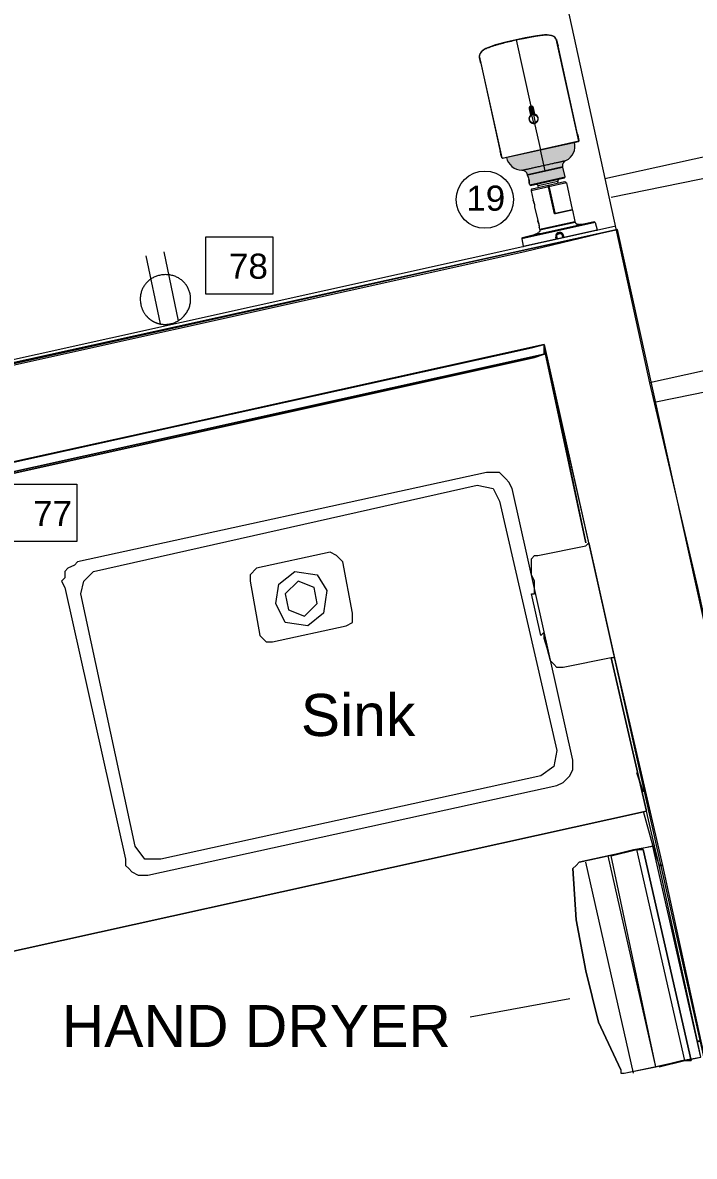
# Model space of a CAD drawing. Header units: inches. Extents: x 0.9 to 36.3, y 0.7 to 23.3.
# Drawn here: x 25.589 to 25.939, y 13.101 to 13.692 of the extents above; entities that cross this region are included whole.
import ezdxf

# ---------------------------------------------------------------- set-up
doc = ezdxf.new("R2010")
doc.units = ezdxf.units.IN
doc.linetypes.add('CENTER', pattern=[50.8, 31.75, -6.35, 6.35, -6.35])
doc.layers.add('Blocks', color=7, linetype='Continuous', lineweight=5, true_color=0x9a9c7f)
doc.layers.add('PDF_Geometry', color=7, linetype='Continuous', lineweight=9, true_color=0x777777)
for name, color, linetype, lineweight in [('CCTV', 253, 'Continuous', 0), ('Numbering CCTV', 253, 'Continuous', 0), ('Numbering receptecles', 170, 'Continuous', 0), ('Receptacles', 170, 'Continuous', 0)]:
    doc.layers.add(name, color=color, linetype=linetype, lineweight=lineweight)
doc.styles.get("Standard").update_dxf_attribs({"font": 'arial.ttf'})

msp = doc.modelspace()

# ---------------------------------------------------------------- hatches: boundary and pattern name
at = {"layer": 'CCTV', "linetype": 'ByBlock', "ltscale": 0.001, "transparency": 33554559}
h = msp.add_hatch(color=256, dxfattribs=at)
edge = h.paths.add_edge_path()
edge.add_line((25.85872, 13.62603), (25.84092, 13.62208))
edge.add_arc((25.84927, 13.62394), 0.00856, 192.50434, 268.28812)
edge.add_spline(control_points=[(25.84902, 13.61538), (25.84902, 13.61538), (25.84903, 13.61538), (25.84903, 13.61539), (25.84905, 13.61539), (25.84907, 13.6154), (25.8491, 13.6154), (25.84916, 13.61542), (25.84924, 13.61543), (25.84936, 13.61546), (25.8495, 13.61549), (25.84967, 13.61553), (25.84986, 13.61558), (25.85007, 13.61563), (25.8504, 13.6157), (25.85088, 13.61581), (25.85152, 13.61596), (25.85225, 13.61612), (25.85307, 13.6163), (25.85396, 13.61649), (25.85492, 13.6167), (25.85632, 13.61701), (25.85819, 13.61742), (25.85972, 13.61776), (25.86051, 13.61793)], knot_values=[0, 0, 0, 0, 0.000301, 0.001197, 0.002683, 0.004751, 0.007393, 0.010602, 0.018692, 0.028967, 0.041382, 0.055898, 0.072473, 0.091076, 0.111707, 0.159142, 0.214994, 0.279001, 0.350326, 0.42805, 0.511613, 0.600683, 0.793467, 1, 1, 1, 1], degree=3, periodic=0)
edge.add_line((25.86051, 13.61793), (25.85872, 13.62603))
edge = h.paths.add_edge_path()
edge.add_line((25.87651, 13.62998), (25.85872, 13.62603))
edge.add_line((25.85872, 13.62603), (25.86051, 13.61793))
edge.add_spline(control_points=[(25.86051, 13.61793), (25.8613, 13.61811), (25.86283, 13.61845), (25.86502, 13.61894), (25.86672, 13.61932), (25.86795, 13.6196), (25.86877, 13.61978), (25.8695, 13.61994), (25.87014, 13.62008), (25.87069, 13.6202), (25.87114, 13.6203), (25.87146, 13.62036), (25.87167, 13.62041), (25.87178, 13.62043), (25.87188, 13.62045), (25.87194, 13.62047), (25.87198, 13.62048), (25.872, 13.62048), (25.87201, 13.62048)], knot_values=[0, 0, 0, 0, 0.206533, 0.399317, 0.57195, 0.649674, 0.720999, 0.785006, 0.840858, 0.888293, 0.927527, 0.958618, 0.971033, 0.981308, 0.989398, 0.995249, 0.998803, 1, 1, 1, 1], degree=3, periodic=0)
edge.add_arc((25.86816, 13.62813), 0.00856, 296.72056, 372.50434)
edge = h.paths.add_edge_path()
edge.add_spline(control_points=[(25.87035, 13.61714), (25.87029, 13.61746), (25.87027, 13.61814), (25.87057, 13.61911), (25.87116, 13.61993), (25.87171, 13.62033), (25.87201, 13.62048)], knot_values=[0, 0, 0, 0, 0.25011, 0.499979, 0.749911, 1, 1, 1, 1], degree=3, periodic=0)
edge.add_spline(control_points=[(25.87201, 13.62048), (25.872, 13.62048), (25.87198, 13.62048), (25.87194, 13.62047), (25.87188, 13.62045), (25.87178, 13.62043), (25.87167, 13.62041), (25.87146, 13.62036), (25.87114, 13.6203), (25.87069, 13.6202), (25.87014, 13.62008), (25.8695, 13.61994), (25.86877, 13.61978), (25.86795, 13.6196), (25.86672, 13.61932), (25.86502, 13.61894), (25.86283, 13.61845), (25.8613, 13.61811), (25.86051, 13.61793)], knot_values=[0, 0, 0, 0, 0.001197, 0.004751, 0.010602, 0.018692, 0.028967, 0.041382, 0.072473, 0.111707, 0.159142, 0.214994, 0.279001, 0.350326, 0.42805, 0.600683, 0.793467, 1, 1, 1, 1], degree=3, periodic=0)
edge.add_line((25.86051, 13.61793), (25.86114, 13.61509))
edge.add_line((25.86114, 13.61509), (25.87035, 13.61714))
h.paths.add_polyline_path([(25.87039, 13.61692), (25.85199, 13.61284), (25.85212, 13.61223), (25.85213, 13.61221), (25.85218, 13.61208), (25.85232, 13.61172), (25.8525, 13.61117), (25.85265, 13.61059), (25.85265, 13.61059, -0.016613), (25.85276, 13.60999, -0.025875), (25.85286, 13.60902, -0.00324), (25.85286, 13.60889), (25.85286, 13.60888), (25.85311, 13.60779), (25.87151, 13.61188)])
edge = h.paths.add_edge_path()
edge.add_spline(control_points=[(25.86051, 13.61793), (25.85972, 13.61776), (25.85819, 13.61742), (25.85632, 13.61701), (25.85492, 13.6167), (25.85396, 13.61649), (25.85307, 13.6163), (25.85225, 13.61612), (25.85152, 13.61596), (25.85088, 13.61581), (25.8504, 13.6157), (25.85007, 13.61563), (25.84986, 13.61558), (25.84967, 13.61553), (25.8495, 13.61549), (25.84936, 13.61546), (25.84924, 13.61543), (25.84916, 13.61542), (25.8491, 13.6154), (25.84907, 13.6154), (25.84905, 13.61539), (25.84903, 13.61539), (25.84903, 13.61538), (25.84902, 13.61538), (25.84902, 13.61538)], knot_values=[0, 0, 0, 0, 0.206533, 0.399317, 0.488387, 0.57195, 0.649674, 0.720999, 0.785006, 0.840858, 0.888293, 0.908924, 0.927527, 0.944102, 0.958618, 0.971033, 0.981308, 0.989398, 0.992607, 0.995249, 0.997317, 0.998803, 0.999699, 1, 1, 1, 1], degree=3, periodic=0)
edge.add_spline(control_points=[(25.84902, 13.61538), (25.84935, 13.61537), (25.85001, 13.61524), (25.8509, 13.61475), (25.85158, 13.61399), (25.85185, 13.61338), (25.85194, 13.61305)], knot_values=[0, 0, 0, 0, 0.250089, 0.500021, 0.74989, 1, 1, 1, 1], degree=3, periodic=0)
edge.add_line((25.85194, 13.61305), (25.86114, 13.61509))
edge.add_line((25.86114, 13.61509), (25.86051, 13.61793))

# ---------------------------------------------------------------- linework, layer by layer
at = {"layer": 'Blocks', "linetype": 'CENTER', "ltscale": 0.01}
msp.add_line((25.82209, 13.1739), (25.87393, 13.18347), dxfattribs=at)
at = {"layer": 'Blocks', "linetype": 'ByBlock'}
for points in [[(25.64229, 13.25613), (25.64229, 13.25279), (25.64396, 13.25113), (25.64562, 13.24946), (25.64896, 13.24779), (25.65062, 13.24779), (25.65396, 13.24779), (25.86728, 13.29446), (25.87061, 13.29613), (25.87228, 13.29779), (25.87395, 13.29946), (25.87561, 13.30279), (25.87561, 13.30446), (25.87561, 13.30779), (25.84395, 13.44945), (25.84228, 13.45279), (25.84062, 13.45445), (25.83895, 13.45612), (25.83728, 13.45779), (25.83395, 13.45779), (25.83062, 13.45779), (25.61729, 13.41112), (25.61562, 13.40945), (25.61229, 13.40779), (25.61062, 13.40612), (25.61062, 13.40279), (25.60896, 13.40112), (25.61062, 13.39779)], [(25.61896, 13.39445), (25.62062, 13.40112), (25.62562, 13.40612), (25.82562, 13.45112), (25.83395, 13.44945), (25.83728, 13.44279), (25.86728, 13.31279), (25.86561, 13.30446), (25.85895, 13.29946), (25.66062, 13.25613), (25.65229, 13.25613), (25.64729, 13.26279)], [(25.71062, 13.40779), (25.70729, 13.40445), (25.70729, 13.40112), (25.71229, 13.37279), (25.71562, 13.36946), (25.71895, 13.36946), (25.75729, 13.37779), (25.76062, 13.37946), (25.76062, 13.38446), (25.75562, 13.41112), (25.75229, 13.41445), (25.74895, 13.41612)], [(25.72062, 13.38946), (25.72229, 13.39945), (25.73062, 13.40612), (25.74229, 13.40445), (25.74729, 13.39612), (25.74562, 13.38446), (25.73729, 13.37779), (25.72562, 13.37946)], [(25.73229, 13.40112), (25.72562, 13.39445), (25.72729, 13.38612), (25.73562, 13.38279), (25.74229, 13.38946), (25.74062, 13.39779)], [(25.89395, 13.25779), (25.90728, 13.26113), (25.91728, 13.26279), (25.87895, 13.25446)], [(25.90895, 13.26113), (25.89561, 13.25779), (25.90895, 13.26113), (25.91228, 13.26113)], [(25.91228, 13.26113), (25.93728, 13.15113)]]:
    msp.add_lwpolyline(points, close=True, dxfattribs=at)
for points in [[(25.74729, 13.39612), (25.74562, 13.38446), (25.73729, 13.37779), (25.72562, 13.37946), (25.72062, 13.38946)], [(25.90061, 13.14447), (25.90228, 13.14447), (25.94228, 13.1528), (25.91728, 13.26279), (25.92061, 13.25279)], [(25.91895, 13.1478), (25.89395, 13.25779)], [(25.92061, 13.1478), (25.93394, 13.15113), (25.93728, 13.15113), (25.93394, 13.15113), (25.91895, 13.1478), (25.89561, 13.25779)], [(25.93394, 13.15113), (25.90895, 13.26113)], [(25.87728, 13.25279), (25.87895, 13.25446), (25.87728, 13.25279), (25.87561, 13.25113), (25.87728, 13.22446), (25.88228, 13.1978), (25.88895, 13.17113), (25.90061, 13.14613), (25.90061, 13.14447), (25.90228, 13.14447), (25.91895, 13.1478), (25.93228, 13.15113), (25.94228, 13.1528), (25.94061, 13.16113), (25.94228, 13.16113), (25.94061, 13.16113), (25.94228, 13.16113), (25.94061, 13.16113), (25.92061, 13.25279), (25.9201, 13.25502)], [(25.90061, 13.14613), (25.88895, 13.17113), (25.88228, 13.1978), (25.87728, 13.22446), (25.87561, 13.25113)], [(25.90728, 13.14447), (25.88228, 13.25446)]]:
    msp.add_lwpolyline(points, dxfattribs=at)
at = {"layer": 'CCTV', "linetype": 'ByBlock'}
for p, q in [((25.84599, 13.6834), (25.85365, 13.64885)), ((25.86695, 13.68363), (25.86678, 13.68401)), ((25.86678, 13.68401), (25.86679, 13.68397)), ((25.86679, 13.68397), (25.86696, 13.68359)), ((25.86679, 13.68397), (25.87862, 13.63064)), ((25.86696, 13.68359), (25.86695, 13.68363)), ((25.86749, 13.68179), (25.8675, 13.68172)), ((25.87806, 13.63419), (25.86785, 13.68023)), ((25.86785, 13.68023), (25.86785, 13.68023)), ((25.86785, 13.68023), (25.86785, 13.68023)), ((25.8269, 13.67513), (25.8269, 13.67517)), ((25.8269, 13.67475), (25.8269, 13.67517)), ((25.83873, 13.62179), (25.8269, 13.67513)), ((25.82691, 13.67471), (25.8269, 13.67513)), ((25.8269, 13.67475), (25.82691, 13.67471)), ((25.82721, 13.67279), (25.8272, 13.67285)), ((25.82752, 13.67129), (25.82752, 13.67129)), ((25.82752, 13.67129), (25.83773, 13.62524)), ((25.82752, 13.67129), (25.82752, 13.67129)), ((25.85279, 13.64751), (25.85355, 13.6441)), ((25.85289, 13.6482), (25.85377, 13.64425)), ((25.85318, 13.64861), (25.8541, 13.64445)), ((25.85414, 13.64447), (25.85321, 13.64863)), ((25.85365, 13.64885), (25.85461, 13.64453)), ((25.85415, 13.64883), (25.85507, 13.64468)), ((25.85511, 13.64468), (25.85419, 13.64883)), ((25.8555, 13.64463), (25.85463, 13.64858)), ((25.85576, 13.64459), (25.855, 13.648)), ((25.85428, 13.64427), (25.85502, 13.64444)), ((25.85523, 13.64002), (25.85428, 13.64427)), ((25.85502, 13.64444), (25.85596, 13.64019)), ((25.85596, 13.64019), (25.85523, 13.64002)), ((25.85565, 13.63984), (25.85872, 13.62603)), ((25.83869, 13.62178), (25.87866, 13.63065)), ((25.83892, 13.62164), (25.87851, 13.63042)), ((25.87807, 13.63418), (25.87806, 13.63419)), ((25.87806, 13.63419), (25.87806, 13.63419)), ((25.87807, 13.63418), (25.87808, 13.63413)), ((25.83773, 13.62524), (25.83773, 13.62524)), ((25.83773, 13.62524), (25.83774, 13.62524)), ((25.83775, 13.62518), (25.83774, 13.62524)), ((25.86114, 13.61509), (25.85872, 13.62603)), ((25.87035, 13.61714), (25.85194, 13.61305)), ((25.87039, 13.61692), (25.85199, 13.61284)), ((25.85212, 13.61223), (25.85199, 13.61284)), ((25.85207, 13.61297), (25.87026, 13.61701)), ((25.87025, 13.617), (25.85207, 13.61297)), ((25.85212, 13.61223), (25.85213, 13.61221)), ((25.85212, 13.61223), (25.85212, 13.61222)), ((25.85212, 13.61223), (25.85213, 13.6122)), ((25.85213, 13.61221), (25.85213, 13.61221)), ((25.85213, 13.61221), (25.85218, 13.61208)), ((25.85218, 13.61208), (25.85218, 13.61208)), ((25.85218, 13.61208), (25.85232, 13.61172)), ((25.85232, 13.61172), (25.8525, 13.61117)), ((25.85232, 13.61172), (25.85232, 13.61172)), ((25.85311, 13.60779), (25.87151, 13.61188)), ((25.85355, 13.60751), (25.87122, 13.61143)), ((25.87151, 13.61188), (25.87039, 13.61692)), ((25.8525, 13.61118), (25.85265, 13.61059)), ((25.85265, 13.61059), (25.85265, 13.61059)), ((25.85276, 13.61001), (25.85276, 13.61)), ((25.85285, 13.60904), (25.85286, 13.6089)), ((25.85286, 13.60891), (25.85286, 13.60888)), ((25.85286, 13.60888), (25.85286, 13.6089)), ((25.85286, 13.6089), (25.85286, 13.6089)), ((25.85286, 13.60889), (25.85286, 13.60888)), ((25.85311, 13.60779), (25.85286, 13.60888)), ((25.863, 13.60671), (25.8538, 13.60466)), ((25.86273, 13.60742), (25.85437, 13.60556)), ((25.86779, 13.6095), (25.85748, 13.60722)), ((25.85769, 13.6063), (25.85748, 13.60722)), ((25.86601, 13.59316), (25.86286, 13.60733)), ((25.8661, 13.59272), (25.86286, 13.60733)), ((25.86602, 13.59258), (25.86289, 13.60668)), ((25.87131, 13.60932), (25.86295, 13.60747)), ((25.8722, 13.60875), (25.863, 13.60671)), ((25.86311, 13.60673), (25.86333, 13.60574)), ((25.86333, 13.60574), (25.86612, 13.59318)), ((25.86779, 13.60951), (25.86779, 13.6095)), ((25.86799, 13.60858), (25.86779, 13.60951)), ((25.8722, 13.60875), (25.87527, 13.59494)), ((25.8538, 13.60466), (25.85488, 13.59978)), ((25.85488, 13.59978), (25.85489, 13.59975)), ((25.85489, 13.59977), (25.85489, 13.59977)), ((25.85489, 13.59975), (25.85489, 13.59975)), ((25.85489, 13.59975), (25.85495, 13.59962)), ((25.8549, 13.59974), (25.8549, 13.59975)), ((25.85495, 13.59962), (25.8551, 13.59924)), ((25.8551, 13.59924), (25.8551, 13.59924)), ((25.8551, 13.59924), (25.85528, 13.59867)), ((25.85528, 13.59868), (25.85544, 13.59808)), ((25.85544, 13.59808), (25.85544, 13.59808)), ((25.85555, 13.59747), (25.85555, 13.59746)), ((25.85562, 13.59688), (25.85562, 13.59687)), ((25.85565, 13.59633), (25.85565, 13.59633)), ((25.85566, 13.5963), (25.85565, 13.59633)), ((25.85566, 13.5963), (25.85725, 13.58911)), ((25.87533, 13.59465), (25.86602, 13.59258)), ((25.86609, 13.59277), (25.87414, 13.59456)), ((25.8752, 13.59473), (25.8661, 13.59272)), ((25.86644, 13.59298), (25.87527, 13.59494)), ((25.86646, 13.59287), (25.87518, 13.59481)), ((25.87411, 13.59457), (25.87414, 13.59456)), ((25.87533, 13.59465), (25.87666, 13.58865)), ((25.88717, 13.58814), (25.84895, 13.57966)), ((25.85725, 13.58911), (25.85726, 13.58907)), ((25.85726, 13.58909), (25.85725, 13.5891)), ((25.85726, 13.58907), (25.85726, 13.58907)), ((25.85727, 13.58906), (25.85726, 13.58907)), ((25.85726, 13.58907), (25.85732, 13.58894)), ((25.85732, 13.58894), (25.85746, 13.58857)), ((25.85746, 13.58857), (25.85765, 13.588)), ((25.85746, 13.58857), (25.85746, 13.58856)), ((25.85765, 13.58801), (25.85781, 13.5874)), ((25.85826, 13.58457), (25.87666, 13.58865)), ((25.85831, 13.58432), (25.87672, 13.5884)), ((25.87657, 13.58852), (25.85839, 13.58449)), ((25.87659, 13.58848), (25.85839, 13.58445)), ((25.88673, 13.58841), (25.85853, 13.58215)), ((25.86601, 13.59316), (25.86612, 13.59318)), ((25.87587, 13.58836), (25.87659, 13.58848)), ((25.88717, 13.58814), (25.88823, 13.58431)), ((25.84923, 13.58009), (25.85853, 13.58215)), ((25.88809, 13.58408), (25.84983, 13.57559)), ((25.85781, 13.5874), (25.85781, 13.5874)), ((25.85792, 13.58679), (25.85792, 13.58679)), ((25.85799, 13.5862), (25.85799, 13.5862)), ((25.85802, 13.58566), (25.85802, 13.58566)), ((25.85802, 13.58562), (25.85802, 13.58566)), ((25.85802, 13.58562), (25.85826, 13.58457)), ((25.8591, 13.58464), (25.85839, 13.58445)), ((25.86933, 13.58233), (25.86757, 13.58194)), ((25.87095, 13.58048), (25.88823, 13.58431)), ((25.87818, 13.58653), (25.8782, 13.58654)), ((25.87909, 13.58672), (25.87909, 13.58672)), ((25.88007, 13.58694), (25.8801, 13.58694)), ((25.8809, 13.58712), (25.88038, 13.587)), ((25.88128, 13.5872), (25.8809, 13.58712)), ((25.88096, 13.58713), (25.88097, 13.58713)), ((25.88152, 13.58726), (25.88128, 13.5872)), ((25.88168, 13.58729), (25.88152, 13.58726)), ((25.88155, 13.58726), (25.88156, 13.58726)), ((25.84895, 13.57966), (25.8496, 13.57574)), ((25.8496, 13.57574), (25.86689, 13.57958)), ((25.85466, 13.5813), (25.85441, 13.58124)), ((25.85505, 13.58138), (25.85466, 13.5813)), ((25.85562, 13.58151), (25.85505, 13.58138)), ((25.85611, 13.58162), (25.85562, 13.58151)), ((25.8564, 13.58169), (25.85611, 13.58162)), ((25.8564, 13.58169), (25.8567, 13.58176)), ((25.86694, 13.57938), (25.86669, 13.58049)), ((25.86706, 13.58057), (25.8673, 13.57947)), ((25.86723, 13.58062), (25.86747, 13.5795)), ((25.87045, 13.58016), (25.8702, 13.58128)), ((25.87062, 13.5802), (25.87037, 13.58131)), ((25.87099, 13.58028), (25.87074, 13.58139))]:
    msp.add_line(p, q, dxfattribs=at)
for points in [[(25.84599, 13.6834), (25.84135, 13.68234), (25.83527, 13.68073), (25.83156, 13.67946), (25.83025, 13.67889), (25.82829, 13.67769), (25.82709, 13.6762), (25.8269, 13.67517)], [(25.86678, 13.68401), (25.86617, 13.68486), (25.86446, 13.68571), (25.86217, 13.68597), (25.86074, 13.68594), (25.85685, 13.68552), (25.85066, 13.6844), (25.84599, 13.6834)], [(25.85265, 13.61059), (25.85276, 13.61), (25.85283, 13.60943), (25.85285, 13.60904)], [(25.85544, 13.59808), (25.85555, 13.59747), (25.85562, 13.59688), (25.85565, 13.59647), (25.85565, 13.59633)], [(25.85851, 13.58221), (25.85851, 13.58221), (25.85848, 13.5822), (25.85843, 13.58218), (25.85836, 13.58216), (25.85826, 13.58213), (25.85814, 13.5821), (25.85799, 13.58206), (25.8578, 13.58202), (25.85759, 13.58196), (25.85732, 13.5819), (25.85702, 13.58183), (25.8567, 13.58176)], [(25.85781, 13.5874), (25.85792, 13.58679), (25.85799, 13.5862), (25.85801, 13.5858), (25.85802, 13.58566)], [(25.88038, 13.587), (25.87993, 13.5869), (25.87967, 13.58685), (25.8794, 13.58679), (25.8791, 13.58672), (25.87878, 13.58666), (25.87848, 13.58659), (25.87823, 13.58654), (25.87803, 13.5865), (25.87786, 13.58647), (25.87772, 13.58645), (25.87761, 13.58643), (25.87753, 13.58642), (25.87747, 13.58641), (25.87743, 13.5864)], [(25.85441, 13.58124), (25.85426, 13.58121), (25.85423, 13.5812), (25.85421, 13.5812), (25.8542, 13.5812)]]:
    msp.add_lwpolyline(points, dxfattribs=at)
msp.add_circle((25.85512, 13.64223), 0.00222, dxfattribs=at)
for centre, radius, start, end in [((25.86434, 13.68286), 0.00269, 25.19726, 26.8999), ((25.86428, 13.68283), 0.00275, 24.42238, 25.20039), ((25.86575, 13.68308), 0.00132, 23.39722, 24.38571), ((25.80831, 13.66707), 0.06098, 12.46054, 13.90064), ((25.82954, 13.67516), 0.00264, 175.37594, 179.83535), ((25.82964, 13.67515), 0.00273, 179.81803, 180.57969), ((25.82822, 13.67476), 0.00132, 180.62336, 181.62302), ((25.89011, 13.68518), 0.06411, 191.14303, 192.51202), ((25.8539, 13.64775), 0.00113, 12.50434, 192.50434), ((25.85282, 13.64229), 0.000151, 108.79751, 248.21118), ((25.85284, 13.64197), 0.000151, 116.79751, 256.21118), ((25.85286, 13.64261), 0.000151, 100.79751, 240.21118), ((25.8529, 13.64165), 0.000151, 124.79751, 264.21118), ((25.85512, 13.64223), 0.00236, 181.94574, 183.06295), ((25.85293, 13.64292), 0.000151, 92.79751, 232.21118), ((25.85512, 13.64223), 0.00236, 173.94574, 175.06295), ((25.85512, 13.64223), 0.00236, 189.94574, 191.06295), ((25.85512, 13.64223), 0.00236, 165.94574, 167.06295), ((25.853, 13.64135), 0.000151, 132.79751, 272.21118), ((25.85512, 13.64223), 0.00236, 197.94574, 199.06295), ((25.85305, 13.64322), 0.000151, 84.79751, 224.21118), ((25.85512, 13.64223), 0.00236, 157.94574, 159.06295), ((25.85314, 13.64106), 0.000151, 140.79751, 280.21118), ((25.85512, 13.64223), 0.00236, 205.94574, 207.06295), ((25.85321, 13.6435), 0.000151, 76.79751, 216.21118), ((25.85512, 13.64223), 0.00236, 149.94574, 151.06295), ((25.85512, 13.64223), 0.00236, 141.94574, 143.06295), ((25.8534, 13.64375), 0.000151, 68.79751, 208.21118), ((25.85512, 13.64223), 0.00236, 133.94574, 135.06295), ((25.85363, 13.64398), 0.000151, 60.79751, 200.21118), ((25.85512, 13.64223), 0.00236, 125.94574, 127.06295), ((25.85389, 13.64417), 0.000151, 52.79751, 192.21118), ((25.85512, 13.64223), 0.00236, 117.94574, 119.06295), ((25.85417, 13.64432), 0.000151, 44.79751, 184.21118), ((25.85512, 13.64223), 0.00236, 109.94574, 111.06295), ((25.85447, 13.64443), 0.000151, 36.79751, 176.21118), ((25.85512, 13.64223), 0.00236, 101.94574, 103.06295), ((25.85478, 13.6445), 0.000151, 28.79751, 168.21118), ((25.85512, 13.64223), 0.00236, 93.94574, 95.06295), ((25.8551, 13.64453), 0.000151, 20.79751, 160.21118), ((25.85512, 13.64223), 0.00236, 85.94574, 87.06295), ((25.85542, 13.64451), 0.000151, 12.79751, 152.21118), ((25.85512, 13.64223), 0.00236, 77.94574, 79.06295), ((25.85574, 13.64445), 0.000151, 4.79751, 144.21118), ((25.85512, 13.64223), 0.00236, 69.94574, 71.06295), ((25.85604, 13.64434), 0.000151, 356.79751, 136.21118), ((25.85512, 13.64223), 0.00236, 61.94574, 63.06295), ((25.85633, 13.64419), 0.000151, 348.79751, 128.21118), ((25.85512, 13.64223), 0.00236, 53.94574, 55.06295), ((25.85659, 13.644), 0.000151, 340.79751, 120.21118), ((25.85512, 13.64223), 0.00236, 45.94574, 47.06295), ((25.85682, 13.64378), 0.000151, 332.79751, 112.21118), ((25.85512, 13.64223), 0.00236, 37.94574, 39.06295), ((25.85702, 13.64353), 0.000151, 324.79751, 104.21118), ((25.85512, 13.64223), 0.00236, 325.94574, 327.06295), ((25.85713, 13.6411), 0.000151, 260.79751, 40.21118), ((25.85512, 13.64223), 0.00236, 29.94574, 31.06295), ((25.85718, 13.64326), 0.000151, 316.79751, 96.21118), ((25.85512, 13.64223), 0.00236, 333.94574, 335.06295), ((25.85726, 13.64139), 0.000151, 268.79751, 48.21118), ((25.85512, 13.64223), 0.00236, 21.94574, 23.06295), ((25.8573, 13.64296), 0.000151, 308.79751, 88.21118), ((25.85512, 13.64223), 0.00236, 341.94574, 343.06295), ((25.85736, 13.64169), 0.000151, 276.79751, 56.21118), ((25.85512, 13.64223), 0.00236, 13.94574, 15.06295), ((25.85739, 13.64265), 0.000151, 300.79751, 80.21118), ((25.85512, 13.64223), 0.00236, 349.94574, 351.06295), ((25.85741, 13.64201), 0.000151, 284.79751, 64.21118), ((25.85512, 13.64223), 0.00236, 5.94574, 7.06295), ((25.85742, 13.64233), 0.000151, 292.79751, 72.21118), ((25.85512, 13.64223), 0.00236, 357.94574, 359.06295), ((25.85512, 13.64223), 0.00236, 213.94574, 215.06295), ((25.85332, 13.6408), 0.000151, 148.79751, 288.21118), ((25.85512, 13.64223), 0.00236, 221.94574, 223.06295), ((25.85354, 13.64056), 0.000151, 156.79751, 296.21118), ((25.85512, 13.64223), 0.00236, 229.94574, 231.06295), ((25.85379, 13.64036), 0.000151, 164.79751, 304.21118), ((25.85512, 13.64223), 0.00236, 237.94574, 239.06295), ((25.85406, 13.64019), 0.000151, 172.79751, 312.21118), ((25.85512, 13.64223), 0.00236, 245.94574, 247.06295), ((25.85436, 13.64006), 0.000151, 180.79751, 320.21118), ((25.85512, 13.64223), 0.00236, 253.94574, 255.06295), ((25.85467, 13.63997), 0.000151, 188.79751, 328.21118), ((25.85512, 13.64223), 0.00236, 261.94574, 263.06295), ((25.85498, 13.63993), 0.000151, 196.79751, 336.21118), ((25.85512, 13.64223), 0.00236, 269.94574, 271.06295), ((25.8553, 13.63994), 0.000151, 204.79751, 344.21118), ((25.85512, 13.64223), 0.00236, 277.94574, 279.06295), ((25.85562, 13.63998), 0.000151, 212.79751, 352.21118), ((25.85512, 13.64223), 0.00236, 285.94574, 287.06295), ((25.85593, 13.64007), 0.000151, 220.79751, 0.21118), ((25.85512, 13.64223), 0.00236, 293.94574, 295.06295), ((25.85622, 13.64021), 0.000151, 228.79751, 8.21118), ((25.85512, 13.64223), 0.00236, 301.94574, 303.06295), ((25.85649, 13.64038), 0.000151, 236.79751, 16.21118), ((25.85512, 13.64223), 0.00236, 309.94574, 311.06295), ((25.85674, 13.64059), 0.000151, 244.79751, 24.21118), ((25.85512, 13.64223), 0.00236, 317.94574, 319.06295), ((25.85695, 13.64083), 0.000151, 252.79751, 32.21118), ((25.86816, 13.62813), 0.00856, 296.72056, 12.50434), ((25.81333, 13.61982), 0.06631, 11.63829, 12.45479), ((25.87843, 13.6306), 0.000188, 282.54358, 12.5436), ((25.87847, 13.63061), 0.000188, 282.50907, 330.55195), ((25.87824, 13.63068), 0.000445, 352.46042, 353.78205), ((25.90113, 13.63929), 0.06494, 192.54224, 193.39715), ((25.8552, 13.62742), 0.01749, 196.04069, 196.27632), ((25.83892, 13.62183), 0.000188, 192.46508, 282.46506), ((25.83888, 13.62182), 0.000188, 232.63572, 282.49953), ((25.84927, 13.62394), 0.00856, 192.50434, 268.28812), ((25.85205, 13.61308), 0.000113, 194.66722, 282.4927), ((25.8521, 13.61286), 0.000113, 102.50434, 192.50434), ((25.84256, 13.60817), 0.01039, 22.24081, 22.93379), ((25.87023, 13.61712), 0.000113, 282.51819, 10.33368), ((25.87028, 13.61689), 0.000113, 12.50434, 102.50434), ((25.87114, 13.61179), 0.000377, 282.50434, 12.50434), ((25.84371, 13.60861), 0.00915, 8.78765, 12.49786), ((25.8434, 13.60856), 0.00947, 2.74476, 8.69655), ((25.84297, 13.60853), 0.0099, 2.0582, 2.80066), ((25.85347, 13.60788), 0.000377, 192.50434, 282.50434), ((25.85454, 13.60483), 0.000754, 102.49943, 192.50462), ((25.85638, 13.60697), 0.00113, 12.50434, 102.50277), ((25.86275, 13.60731), 0.000113, 12.50456, 102.50445), ((25.86297, 13.60736), 0.000113, 102.50434, 192.50469), ((25.86889, 13.60975), 0.00113, 102.50597, 192.50438), ((25.87147, 13.60858), 0.000754, 12.50427, 102.49996), ((25.87424, 13.59471), 0.000189, 237.50436, 282.50434), ((25.87516, 13.59492), 0.000113, 282.52172, 12.45652), ((25.87522, 13.59462), 0.000113, 12.45694, 102.5212), ((25.86637, 13.59324), 0.000377, 192.5042, 282.50434), ((25.87655, 13.58863), 0.000113, 282.50433, 12.50433), ((25.87661, 13.58837), 0.000113, 15.91992, 99.1699), ((25.88681, 13.58804), 0.000377, 15.51333, 102.24325), ((25.85955, 13.58566), 0.00153, 180.89649, 181.11883), ((25.85837, 13.5846), 0.000113, 192.50433, 282.50433), ((25.85842, 13.58434), 0.000113, 105.83852, 189.08879), ((25.85861, 13.58205), 0.000189, 103.96341, 145.47238), ((25.86872, 13.58094), 0.00207, 12.50434, 192.50435), ((25.86872, 13.58094), 0.0017, 12.50434, 192.50434), ((25.8774, 13.58622), 0.000189, 59.53631, 101.04527), ((25.87682, 13.59122), 0.00486, 278.67933, 278.93927), ((25.84118, 13.76418), 0.18146, 282.06172, 282.37803), ((25.79437, 13.97832), 0.40066, 282.35545, 282.48139), ((25.83057, 13.81505), 0.23343, 282.47002, 282.61651), ((25.88182, 13.58713), 0.000187, 102.14341, 105.33735), ((25.88805, 13.58426), 0.000189, 282.50434, 15.50434), ((25.84932, 13.57973), 0.000377, 102.7655, 189.49536), ((25.85423, 13.58101), 0.000187, 99.6687, 102.86527), ((25.86873, 13.58093), 0.00188, 191.00824, 192.49292), ((25.86871, 13.58093), 0.00188, 12.51222, 13.99482), ((25.84979, 13.57577), 0.000189, 189.50434, 282.50434)]:
    msp.add_arc(centre, radius, start, end, dxfattribs=at)
for points, knots in [([(25.84603, 13.68322), (25.84486, 13.68296), (25.84251, 13.68243), (25.8396, 13.68173), (25.83729, 13.68112), (25.8356, 13.68065), (25.83397, 13.68015), (25.83243, 13.67962), (25.83103, 13.67908), (25.82998, 13.67859), (25.82925, 13.6782), (25.82867, 13.67784), (25.82817, 13.67747), (25.82776, 13.67709), (25.82746, 13.67676), (25.82718, 13.67635), (25.82698, 13.67585), (25.82693, 13.67552), (25.82691, 13.67537)], [0, 0, 0, 0, 0.16895, 0.337337, 0.42085, 0.503288, 0.583665, 0.660468, 0.731538, 0.794467, 0.822316, 0.847639, 0.890831, 0.909132, 0.925542, 0.953902, 0.978104, 1, 1, 1, 1]), ([(25.86674, 13.68408), (25.86667, 13.68422), (25.86649, 13.6845), (25.86596, 13.68505), (25.86512, 13.68545), (25.86404, 13.68569), (25.86292, 13.6858), (25.8616, 13.68581), (25.86009, 13.68573), (25.85875, 13.68559), (25.85763, 13.68544), (25.85646, 13.68528), (25.85499, 13.68504), (25.85321, 13.68471), (25.85142, 13.68437), (25.84902, 13.68387), (25.84723, 13.68349), (25.84603, 13.68322)], [0, 0, 0, 0, 0.021763, 0.045513, 0.106268, 0.148141, 0.200098, 0.262267, 0.333115, 0.410206, 0.45033, 0.491185, 0.574399, 0.658801, 0.743802, 0.829099, 1, 1, 1, 1]), ([(25.86696, 13.68361), (25.86699, 13.68354), (25.86705, 13.68338), (25.86718, 13.68297), (25.86737, 13.68228), (25.86761, 13.68132), (25.86777, 13.68061), (25.86785, 13.68023)], [0, 0, 0, 0, 0.061242, 0.145109, 0.375171, 0.670285, 1, 1, 1, 1]), ([(25.86696, 13.68359), (25.86697, 13.68358), (25.86701, 13.68349), (25.86704, 13.68339), (25.86706, 13.68332)], [0, 0, 0, 0, 0.193013, 1, 1, 1, 1]), ([(25.86706, 13.68332), (25.86707, 13.68329), (25.86712, 13.68316), (25.86716, 13.68302), (25.86719, 13.68292)], [0, 0, 0, 0, 0.219658, 1, 1, 1, 1]), ([(25.86719, 13.68292), (25.86721, 13.68284), (25.86732, 13.68246), (25.86741, 13.68208), (25.86749, 13.68179)], [0, 0, 0, 0, 0.217239, 1, 1, 1, 1]), ([(25.82752, 13.67129), (25.82744, 13.67166), (25.82729, 13.67237), (25.8271, 13.67335), (25.82698, 13.67405), (25.82692, 13.67449), (25.82691, 13.67465), (25.8269, 13.67473)], [0, 0, 0, 0, 0.329676, 0.624769, 0.854843, 0.938729, 1, 1, 1, 1]), ([(25.82693, 13.67443), (25.82693, 13.67446), (25.82692, 13.67455), (25.82691, 13.67464), (25.82691, 13.67471)], [0, 0, 0, 0, 0.305351, 1, 1, 1, 1]), ([(25.82699, 13.674), (25.82698, 13.67404), (25.82696, 13.67418), (25.82694, 13.67432), (25.82693, 13.67443)], [0, 0, 0, 0, 0.280719, 1, 1, 1, 1]), ([(25.8272, 13.67285), (25.82718, 13.67296), (25.8271, 13.67334), (25.82703, 13.67373), (25.82699, 13.674)], [0, 0, 0, 0, 0.279998, 1, 1, 1, 1]), ([(25.87806, 13.63419), (25.87815, 13.63381), (25.8783, 13.6331), (25.87849, 13.63212), (25.87861, 13.63142), (25.87867, 13.63099), (25.87868, 13.63082), (25.87868, 13.63075)], [0, 0, 0, 0, 0.329568, 0.624521, 0.854772, 0.938556, 1, 1, 1, 1]), ([(25.87828, 13.6332), (25.87831, 13.63303), (25.87838, 13.63269), (25.87847, 13.6322), (25.87855, 13.63177), (25.87861, 13.63139), (25.87865, 13.63109), (25.87867, 13.63089), (25.87868, 13.63076), (25.87868, 13.6307), (25.87867, 13.63067), (25.87866, 13.63065), (25.87866, 13.63065)], [0, 0, 0, 0, 0.207455, 0.399562, 0.571382, 0.718495, 0.837159, 0.924422, 0.955628, 0.978348, 0.992746, 1, 1, 1, 1]), ([(25.87865, 13.63053), (25.87864, 13.63051), (25.8786, 13.63046), (25.87855, 13.63043), (25.87851, 13.63042)], [0, 0, 0, 0, 0.441295, 1, 1, 1, 1]), ([(25.87868, 13.63062), (25.87868, 13.63062), (25.87867, 13.63058), (25.87866, 13.63055), (25.87865, 13.63053)], [0, 0, 0, 0, 0.207703, 1, 1, 1, 1]), ([(25.87868, 13.63075), (25.87868, 13.63074), (25.87868, 13.6307), (25.87868, 13.63066), (25.87868, 13.63063)], [0, 0, 0, 0, 0.268551, 1, 1, 1, 1]), ([(25.83861, 13.6219), (25.83858, 13.62197), (25.83853, 13.62213), (25.8384, 13.62255), (25.83821, 13.62323), (25.83797, 13.62418), (25.83782, 13.62488), (25.83773, 13.62524)], [0, 0, 0, 0, 0.064688, 0.150909, 0.38261, 0.675091, 1, 1, 1, 1]), ([(25.83839, 13.62259), (25.83832, 13.62283), (25.83817, 13.62338), (25.83804, 13.62394), (25.83796, 13.62424)], [0, 0, 0, 0, 0.45263, 1, 1, 1, 1]), ([(25.83869, 13.62178), (25.83869, 13.62178), (25.83867, 13.6218), (25.83865, 13.62183), (25.83862, 13.62189), (25.83857, 13.62201), (25.8385, 13.62223), (25.83844, 13.62241), (25.83841, 13.62252)], [0, 0, 0, 0, 0.025196, 0.076231, 0.157082, 0.2682, 0.578703, 1, 1, 1, 1]), ([(25.83867, 13.62178), (25.83866, 13.62179), (25.83864, 13.62183), (25.83863, 13.62187), (25.83861, 13.6219)], [0, 0, 0, 0, 0.229035, 1, 1, 1, 1]), ([(25.83874, 13.62169), (25.83873, 13.62169), (25.8387, 13.62172), (25.83868, 13.62175), (25.83867, 13.62178)], [0, 0, 0, 0, 0.310706, 1, 1, 1, 1]), ([(25.83892, 13.62164), (25.83888, 13.62163), (25.83882, 13.62164), (25.83876, 13.62167), (25.83874, 13.62169)], [0, 0, 0, 0, 0.567595, 1, 1, 1, 1]), ([(25.84902, 13.61538), (25.84902, 13.61538), (25.84903, 13.61538), (25.84903, 13.61539), (25.84905, 13.61539), (25.84907, 13.6154), (25.8491, 13.6154), (25.84916, 13.61542), (25.84924, 13.61543), (25.84936, 13.61546), (25.8495, 13.61549), (25.84967, 13.61553), (25.84986, 13.61558), (25.85007, 13.61563), (25.8504, 13.6157), (25.85088, 13.61581), (25.85152, 13.61596), (25.85225, 13.61612), (25.85307, 13.6163), (25.85396, 13.61649), (25.85492, 13.6167), (25.85632, 13.61701), (25.85819, 13.61742), (25.85972, 13.61776), (25.86051, 13.61793)], [0, 0, 0, 0, 0.000301, 0.001197, 0.002683, 0.004751, 0.007393, 0.010602, 0.018692, 0.028967, 0.041382, 0.055898, 0.072473, 0.091076, 0.111707, 0.159142, 0.214994, 0.279001, 0.350326, 0.42805, 0.511613, 0.600683, 0.793467, 1, 1, 1, 1]), ([(25.86051, 13.61793), (25.8613, 13.61811), (25.86283, 13.61845), (25.86502, 13.61894), (25.86672, 13.61932), (25.86795, 13.6196), (25.86877, 13.61978), (25.8695, 13.61994), (25.87014, 13.62008), (25.87069, 13.6202), (25.87114, 13.6203), (25.87146, 13.62036), (25.87167, 13.62041), (25.87178, 13.62043), (25.87188, 13.62045), (25.87194, 13.62047), (25.87198, 13.62048), (25.872, 13.62048), (25.87201, 13.62048)], [0, 0, 0, 0, 0.206533, 0.399317, 0.57195, 0.649674, 0.720999, 0.785006, 0.840858, 0.888293, 0.927527, 0.958618, 0.971033, 0.981308, 0.989398, 0.995249, 0.998803, 1, 1, 1, 1]), ([(25.87035, 13.61714), (25.87029, 13.61746), (25.87027, 13.61814), (25.87057, 13.61911), (25.87116, 13.61993), (25.87171, 13.62033), (25.87201, 13.62048)], [0, 0, 0, 0, 0.25011, 0.499979, 0.749911, 1, 1, 1, 1]), ([(25.85194, 13.61305), (25.85185, 13.61338), (25.85158, 13.61399), (25.8509, 13.61475), (25.85001, 13.61524), (25.84935, 13.61537), (25.84902, 13.61538)], [0, 0, 0, 0, 0.25011, 0.499979, 0.749911, 1, 1, 1, 1]), ([(25.85217, 13.6121), (25.85221, 13.61202), (25.8524, 13.61153), (25.85255, 13.61102), (25.85265, 13.61059)], [0, 0, 0, 0, 0.16346, 1, 1, 1, 1]), ([(25.86289, 13.60668), (25.86288, 13.60673), (25.86286, 13.60682), (25.86283, 13.60696), (25.8628, 13.60708), (25.86278, 13.60718), (25.86276, 13.60725), (25.86276, 13.60729), (25.86275, 13.60733), (25.86274, 13.60736), (25.86274, 13.60738), (25.86273, 13.60739), (25.86273, 13.6074), (25.86273, 13.60741), (25.86273, 13.60741), (25.86273, 13.60742), (25.86273, 13.60742), (25.86273, 13.60742)], [0, 0, 0, 0, 0.195031, 0.382715, 0.555562, 0.707111, 0.773007, 0.831468, 0.88192, 0.923867, 0.956937, 0.970029, 0.980777, 0.989163, 0.995173, 0.998789, 1, 1, 1, 1]), ([(25.86295, 13.60747), (25.86295, 13.60747), (25.86295, 13.60746), (25.86295, 13.60746), (25.86295, 13.60746), (25.86295, 13.60745), (25.86295, 13.60744), (25.86296, 13.60743), (25.86296, 13.60741), (25.86297, 13.60738), (25.86298, 13.60734), (25.86299, 13.6073), (25.863, 13.60723), (25.86302, 13.60713), (25.86305, 13.60701), (25.86308, 13.60687), (25.8631, 13.60678), (25.86311, 13.60673)], [0, 0, 0, 0, 0.001211, 0.004824, 0.010829, 0.019214, 0.029964, 0.043058, 0.076115, 0.118071, 0.168524, 0.226977, 0.292884, 0.444426, 0.617298, 0.804923, 1, 1, 1, 1]), ([(25.85489, 13.59977), (25.85489, 13.59978), (25.85488, 13.59978), (25.85488, 13.59978), (25.85488, 13.59978)], [0, 0, 0, 0, 0.399911, 1, 1, 1, 1]), ([(25.85544, 13.59808), (25.85542, 13.59818), (25.85537, 13.59839), (25.85529, 13.59868), (25.8552, 13.59896), (25.8551, 13.59926), (25.85499, 13.59952), (25.85492, 13.59971), (25.85489, 13.59977)], [0, 0, 0, 0, 0.180756, 0.355289, 0.518546, 0.66425, 0.888408, 1, 1, 1, 1]), ([(25.85544, 13.59808), (25.85549, 13.59787), (25.85556, 13.59747), (25.85562, 13.59694), (25.85565, 13.59656), (25.85565, 13.59637), (25.85565, 13.59631)], [0, 0, 0, 0, 0.362731, 0.675684, 0.898012, 1, 1, 1, 1]), ([(25.85565, 13.59631), (25.85565, 13.5963), (25.85565, 13.5963), (25.85565, 13.5963), (25.85566, 13.5963)], [0, 0, 0, 0, 0.3695, 1, 1, 1, 1]), ([(25.85725, 13.5891), (25.85725, 13.5891), (25.85725, 13.5891), (25.85725, 13.5891), (25.85725, 13.58911)], [0, 0, 0, 0, 0.399191, 1, 1, 1, 1]), ([(25.85781, 13.5874), (25.85779, 13.58751), (25.85774, 13.58771), (25.85765, 13.58801), (25.85757, 13.58829), (25.85746, 13.58859), (25.85736, 13.58885), (25.85728, 13.58903), (25.85726, 13.58909)], [0, 0, 0, 0, 0.181707, 0.357092, 0.520994, 0.66706, 0.89078, 1, 1, 1, 1]), ([(25.86602, 13.59258), (25.86603, 13.5926), (25.86604, 13.59262), (25.86606, 13.59265), (25.86607, 13.59267), (25.86608, 13.59268), (25.86609, 13.5927), (25.86609, 13.5927), (25.8661, 13.59271), (25.8661, 13.59271), (25.8661, 13.59272), (25.8661, 13.59272), (25.8661, 13.59272)], [0, 0, 0, 0, 0.333634, 0.493974, 0.64506, 0.781451, 0.84162, 0.894676, 0.938748, 0.971951, 0.992756, 1, 1, 1, 1]), ([(25.86612, 13.59318), (25.86613, 13.59315), (25.86615, 13.59309), (25.86623, 13.59301), (25.86633, 13.59297), (25.8664, 13.59298), (25.86644, 13.59298)], [0, 0, 0, 0, 0.250016, 0.500028, 0.750035, 1, 1, 1, 1]), ([(25.86644, 13.59298), (25.86644, 13.59297), (25.86644, 13.59295), (25.86645, 13.59292), (25.86645, 13.59291), (25.86645, 13.59289), (25.86646, 13.59288), (25.86646, 13.59288), (25.86646, 13.59287), (25.86646, 13.59287)], [0, 0, 0, 0, 0.381694, 0.554211, 0.705338, 0.829431, 0.921948, 0.979181, 1, 1, 1, 1]), ([(25.87672, 13.5884), (25.87675, 13.5883), (25.87682, 13.5881), (25.87698, 13.58785), (25.87717, 13.58765), (25.87747, 13.58745), (25.8779, 13.58728), (25.87847, 13.5872), (25.87908, 13.58717), (25.87994, 13.58721), (25.88106, 13.58733), (25.88244, 13.58754), (25.88385, 13.58781), (25.88528, 13.5881), (25.88624, 13.5883), (25.88672, 13.58841)], [0, 0, 0, 0, 0.031043, 0.058459, 0.083906, 0.108701, 0.159168, 0.212963, 0.270104, 0.330093, 0.456292, 0.587989, 0.723294, 0.860882, 1, 1, 1, 1]), ([(25.85831, 13.58432), (25.85833, 13.58421), (25.85835, 13.584), (25.85831, 13.58371), (25.85822, 13.58344), (25.85803, 13.58314), (25.85771, 13.58281), (25.85723, 13.58249), (25.85669, 13.58221), (25.8559, 13.58188), (25.85483, 13.58151), (25.8535, 13.58113), (25.85211, 13.58077), (25.85069, 13.58043), (25.84973, 13.58021), (25.84925, 13.5801)], [0, 0, 0, 0, 0.031047, 0.058469, 0.083921, 0.108718, 0.159185, 0.212975, 0.27011, 0.330095, 0.456287, 0.587981, 0.723285, 0.860877, 1, 1, 1, 1]), ([(25.85852, 13.58224), (25.85848, 13.58224), (25.85839, 13.58222), (25.85814, 13.58218), (25.85771, 13.58208), (25.8571, 13.58193), (25.85664, 13.58182), (25.8564, 13.58176)], [0, 0, 0, 0, 0.050246, 0.1273, 0.355274, 0.657213, 1, 1, 1, 1]), ([(25.85642, 13.58169), (25.85656, 13.58172), (25.85684, 13.58179), (25.85724, 13.58188), (25.85761, 13.58197), (25.85789, 13.58204), (25.85808, 13.58209), (25.85821, 13.58212), (25.85832, 13.58215), (25.85841, 13.58217), (25.85847, 13.58219), (25.85853, 13.58221), (25.85855, 13.58222), (25.85857, 13.58223), (25.85857, 13.58224)], [0, 0, 0, 0, 0.195644, 0.383042, 0.555658, 0.706858, 0.772491, 0.830705, 0.880953, 0.922708, 0.955634, 0.979694, 0.994666, 1, 1, 1, 1]), ([(25.85781, 13.5874), (25.85785, 13.5872), (25.85793, 13.58681), (25.85799, 13.58628), (25.85801, 13.5859), (25.85802, 13.5857), (25.85802, 13.58564)], [0, 0, 0, 0, 0.356849, 0.666708, 0.89065, 1, 1, 1, 1]), ([(25.85802, 13.58563), (25.85802, 13.58563), (25.85802, 13.58563), (25.85802, 13.58562), (25.85802, 13.58562)], [0, 0, 0, 0, 0.369358, 1, 1, 1, 1]), ([(25.85857, 13.58224), (25.85857, 13.58224), (25.85855, 13.58224), (25.85854, 13.58224), (25.85853, 13.58224), (25.85852, 13.58224)], [0, 0, 0, 0, 0.234882, 0.561752, 1, 1, 1, 1]), ([(25.86689, 13.58057), (25.86683, 13.58084), (25.86685, 13.58142), (25.86711, 13.58193), (25.86729, 13.58214)], [0, 0, 0, 0, 0.500625, 1, 1, 1, 1]), ([(25.86723, 13.58062), (25.86718, 13.58085), (25.86718, 13.58133), (25.86742, 13.58176), (25.86757, 13.58194)], [0, 0, 0, 0, 0.499226, 1, 1, 1, 1]), ([(25.86729, 13.58214), (25.86742, 13.5823), (25.86773, 13.58257), (25.8683, 13.5828), (25.86892, 13.58283), (25.86932, 13.58272), (25.8695, 13.58264)], [0, 0, 0, 0, 0.250162, 0.500007, 0.749854, 1, 1, 1, 1]), ([(25.86757, 13.58194), (25.86754, 13.58197), (25.8675, 13.582), (25.86746, 13.58204), (25.86744, 13.58206)], [0, 0, 0, 0, 0.675258, 1, 1, 1, 1]), ([(25.86744, 13.58206), (25.86744, 13.58206), (25.86744, 13.58206), (25.86744, 13.58206), (25.86744, 13.58206)], [0, 0, 0, 0, 0.74457, 1, 1, 1, 1]), ([(25.86757, 13.58194), (25.86767, 13.58207), (25.86792, 13.5823), (25.86837, 13.58249), (25.86887, 13.58251), (25.86918, 13.5824), (25.86933, 13.58233)], [0, 0, 0, 0, 0.252181, 0.500022, 0.747876, 1, 1, 1, 1]), ([(25.86933, 13.58233), (25.86935, 13.58236), (25.86937, 13.58242), (25.86939, 13.58247), (25.8694, 13.58249)], [0, 0, 0, 0, 0.643731, 1, 1, 1, 1]), ([(25.86933, 13.58233), (25.86944, 13.58228), (25.86964, 13.58216), (25.8699, 13.58192), (25.8701, 13.58162), (25.87018, 13.58139), (25.8702, 13.58128)], [0, 0, 0, 0, 0.250077, 0.50015, 0.750157, 1, 1, 1, 1]), ([(25.8694, 13.58249), (25.8694, 13.58249), (25.8694, 13.58249), (25.8694, 13.58249), (25.8694, 13.58249)], [0, 0, 0, 0, 0.753197, 1, 1, 1, 1]), ([(25.8695, 13.58264), (25.86975, 13.58252), (25.87021, 13.58216), (25.87046, 13.58165), (25.87053, 13.58138)], [0, 0, 0, 0, 0.499419, 1, 1, 1, 1]), ([(25.87741, 13.58643), (25.8774, 13.58643), (25.87739, 13.58642), (25.87736, 13.58641), (25.87736, 13.58641)], [0, 0, 0, 0, 0.747546, 1, 1, 1, 1]), ([(25.87736, 13.58641), (25.87736, 13.5864), (25.87737, 13.5864), (25.87738, 13.5864), (25.87739, 13.5864)], [0, 0, 0, 0, 0.283854, 1, 1, 1, 1]), ([(25.87739, 13.5864), (25.87741, 13.5864), (25.87747, 13.58641), (25.87752, 13.58641), (25.87756, 13.58642)], [0, 0, 0, 0, 0.381849, 1, 1, 1, 1]), ([(25.88173, 13.58731), (25.88164, 13.58729), (25.88138, 13.58724), (25.88066, 13.5871), (25.87979, 13.58694), (25.87886, 13.58676), (25.87823, 13.58663), (25.87779, 13.58654), (25.87754, 13.58647), (25.87745, 13.58644), (25.87741, 13.58643)], [0, 0, 0, 0, 0.063952, 0.177823, 0.499091, 0.669538, 0.820554, 0.935146, 0.974189, 1, 1, 1, 1]), ([(25.87758, 13.58642), (25.87762, 13.58643), (25.87782, 13.58646), (25.87802, 13.5865), (25.87818, 13.58653)], [0, 0, 0, 0, 0.195328, 1, 1, 1, 1]), ([(25.8782, 13.58654), (25.87827, 13.58655), (25.87857, 13.58661), (25.87886, 13.58667), (25.87909, 13.58672)], [0, 0, 0, 0, 0.22824, 1, 1, 1, 1]), ([(25.88156, 13.58726), (25.88161, 13.58728), (25.88168, 13.58729), (25.88175, 13.58731), (25.88177, 13.58731), (25.88177, 13.58731)], [0, 0, 0, 0, 0.712683, 0.907562, 1, 1, 1, 1]), ([(25.88178, 13.58732), (25.88178, 13.58732), (25.88175, 13.58731), (25.88174, 13.58731), (25.88173, 13.58731)], [0, 0, 0, 0, 0.217591, 1, 1, 1, 1]), ([(25.88177, 13.58731), (25.88178, 13.58731), (25.88178, 13.58731), (25.88178, 13.58732), (25.88178, 13.58732)], [0, 0, 0, 0, 0.623351, 1, 1, 1, 1]), ([(25.85418, 13.5812), (25.85418, 13.5812), (25.85419, 13.5812), (25.8542, 13.5812), (25.85421, 13.5812), (25.85423, 13.5812), (25.85425, 13.58121), (25.8543, 13.58122), (25.85436, 13.58123), (25.85445, 13.58125), (25.85457, 13.58128), (25.85469, 13.58131), (25.8549, 13.58135), (25.85519, 13.58141), (25.85556, 13.5815), (25.85597, 13.58159), (25.85625, 13.58165), (25.8564, 13.58169)], [0, 0, 0, 0, 0.001083, 0.004677, 0.010748, 0.019252, 0.030141, 0.043367, 0.076642, 0.118695, 0.16913, 0.227539, 0.293447, 0.445094, 0.617931, 0.805158, 1, 1, 1, 1]), ([(25.85422, 13.58121), (25.85421, 13.5812), (25.85421, 13.5812), (25.85418, 13.5812), (25.85418, 13.5812)], [0, 0, 0, 0, 0.510054, 1, 1, 1, 1]), ([(25.8564, 13.58176), (25.85593, 13.58164), (25.85529, 13.58148), (25.85456, 13.58129), (25.85431, 13.58123), (25.85422, 13.58121)], [0, 0, 0, 0, 0.648972, 0.876968, 1, 1, 1, 1]), ([(25.8669, 13.58052), (25.86687, 13.58052), (25.86684, 13.58051), (25.86679, 13.5805), (25.86676, 13.5805), (25.86673, 13.58049), (25.86671, 13.58049), (25.8667, 13.58049), (25.86669, 13.58049), (25.86669, 13.58049)], [0, 0, 0, 0, 0.35643, 0.535493, 0.69769, 0.830118, 0.925702, 0.980783, 1, 1, 1, 1]), ([(25.86706, 13.58057), (25.86706, 13.58057), (25.86706, 13.58057), (25.86705, 13.58056), (25.86703, 13.58056), (25.86701, 13.58055), (25.86699, 13.58055), (25.86695, 13.58054), (25.86692, 13.58053), (25.8669, 13.58052)], [0, 0, 0, 0, 0.019071, 0.071637, 0.161856, 0.287608, 0.444159, 0.622044, 1, 1, 1, 1]), ([(25.86723, 13.58062), (25.8672, 13.58061), (25.86717, 13.5806), (25.86713, 13.58059), (25.86711, 13.58059), (25.86709, 13.58058), (25.86707, 13.58058), (25.86707, 13.58057), (25.86706, 13.58057), (25.86706, 13.58057)], [0, 0, 0, 0, 0.408529, 0.574776, 0.709499, 0.821333, 0.913324, 0.975308, 1, 1, 1, 1]), ([(25.87037, 13.58131), (25.87037, 13.58131), (25.87037, 13.58131), (25.87036, 13.58131), (25.87034, 13.5813), (25.87032, 13.5813), (25.87029, 13.5813), (25.87025, 13.58129), (25.87022, 13.58128), (25.8702, 13.58128)], [0, 0, 0, 0, 0.019377, 0.072954, 0.164671, 0.291884, 0.449279, 0.626904, 1, 1, 1, 1]), ([(25.87054, 13.58133), (25.87052, 13.58133), (25.87049, 13.58132), (25.87045, 13.58131), (25.87042, 13.58131), (25.8704, 13.58131), (25.87039, 13.5813), (25.87038, 13.5813), (25.87037, 13.5813), (25.87037, 13.58131)], [0, 0, 0, 0, 0.377956, 0.555841, 0.712392, 0.838144, 0.928363, 0.980929, 1, 1, 1, 1]), ([(25.87074, 13.58139), (25.87074, 13.58139), (25.87073, 13.58138), (25.87073, 13.58138), (25.87071, 13.58137), (25.87068, 13.58137), (25.87065, 13.58136), (25.8706, 13.58135), (25.87056, 13.58134), (25.87054, 13.58133)], [0, 0, 0, 0, 0.019217, 0.074298, 0.169882, 0.30231, 0.464507, 0.64357, 1, 1, 1, 1])]:
    msp.add_open_spline(points, degree=3, knots=knots, dxfattribs=at)
for points in [[(25.87864, 13.63051), (25.87866, 13.63055), (25.87867, 13.6306), (25.87866, 13.63065)], [(25.83869, 13.62178), (25.8387, 13.62174), (25.83873, 13.6217), (25.83876, 13.62168)]]:
    msp.add_open_spline(points, degree=3, dxfattribs=at)
at = {"layer": 'Numbering CCTV', "linetype": 'ByBlock', "ltscale": 0.001}
msp.add_circle((25.82968, 13.60006), 0.01492, dxfattribs=at)
at = {"layer": 'Numbering receptecles', "linetype": 'ByBlock', "ltscale": 0.001}
for points in [[(25.68411, 13.5806), (25.71911, 13.5806), (25.71911, 13.55073), (25.68411, 13.55073)], [(25.58196, 13.45166), (25.61696, 13.45166), (25.61696, 13.42179), (25.58196, 13.42179)]]:
    msp.add_lwpolyline(points, close=True, dxfattribs=at)
at = {"layer": 'PDF_Geometry', "linetype": 'ByBlock'}
for points in [[(25.17398, 13.40612), (25.18231, 13.37446), (25.46896, 13.43779), (25.86061, 13.52445), (26.05894, 12.63782), (26.01727, 12.62949), (26.02894, 12.58115), (26.06894, 12.58949), (26.17893, 12.09617), (26.22727, 12.10617), (26.11727, 12.60115), (26.51392, 12.68948), (26.73225, 11.70452), (26.78558, 11.71619), (26.56059, 12.72448), (26.40226, 13.43445), (26.76391, 13.51445), (26.74891, 13.58445), (26.38726, 13.50278), (26.20393, 14.33442)], [(26.38226, 13.25446), (26.49892, 12.73615), (26.1056, 12.64949), (25.89895, 13.58445), (25.85061, 13.57278), (25.4823, 13.49112), (25.3373, 14.14109), (25.70395, 14.22275), (25.68395, 14.31275), (25.26397, 14.21942), (25.28397, 14.12943), (25.28897, 14.13109), (25.43397, 13.48112), (25.17064, 13.42279), (25.17231, 13.41779)], [(25.89728, 13.58611), (25.48396, 13.49445), (25.48396, 13.49278), (25.4823, 13.49278), (25.33897, 14.14109), (25.70395, 14.22109), (25.34064, 14.13942), (25.48396, 13.49445), (25.48396, 13.49278), (25.4823, 13.49278), (25.33897, 14.14276)], [(26.22393, 13.90777), (25.84561, 13.82444), (25.86895, 13.71778), (25.89228, 13.61111), (26.2706, 13.69444)], [(25.96894, 13.61611), (25.89561, 13.60111)], [(25.89228, 13.61111), (25.91561, 13.50445), (25.94061, 13.39779), (25.96394, 13.29113), (25.98728, 13.18446), (26.01061, 13.0778), (26.03227, 12.98447), (26.1706, 13.09113), (26.17227, 13.16946), (26.24727, 13.0728), (26.24893, 13.15113), (26.38726, 13.25779)], [(26.29393, 13.58778), (25.91561, 13.50445)], [(25.4823, 13.49278), (25.89895, 13.58445), (25.4823, 13.49278)], [(25.89895, 13.58445), (25.50896, 13.49778)], [(25.88395, 13.42112), (25.86061, 13.52445), (25.86061, 13.51945), (25.86061, 13.52445), (25.86061, 13.51945), (25.86061, 13.52445), (25.88228, 13.42112), (25.86061, 13.52445), (25.25064, 13.38946), (25.30397, 13.14613), (25.25064, 13.38946), (25.25564, 13.39112), (25.85395, 13.52278), (25.46896, 13.43779)], [(25.85395, 13.52278), (25.86061, 13.52445), (25.85395, 13.52278)], [(25.86061, 13.52445), (25.86061, 13.51945), (25.86061, 13.52445)], [(25.88228, 13.42112), (25.86061, 13.52278)], [(25.85561, 13.51778), (25.86061, 13.51945), (25.85561, 13.51778)], [(25.99228, 13.50945), (25.91895, 13.49445)], [(25.91824, 13.26306), (25.89561, 13.36112)], [(25.89728, 13.36112), (25.92228, 13.25279), (25.94228, 13.16113), (26.05894, 12.63782), (26.01727, 12.62949), (26.01727, 12.63115), (26.05561, 12.64115), (26.05561, 12.63949), (26.05727, 12.63949), (26.01727, 12.63115)], [(25.90895, 13.30113), (25.91228, 13.29113), (25.90895, 13.30113)], [(25.91228, 13.28113), (25.91728, 13.26279)], [(25.92005, 13.25523), (25.91824, 13.26306)]]:
    msp.add_lwpolyline(points, dxfattribs=at)
for points in [[(25.25564, 13.39112), (25.25064, 13.38946), (25.86061, 13.52445), (25.85395, 13.52278)], [(25.46896, 13.43779), (25.85395, 13.52278), (25.86061, 13.52445)], [(25.25564, 13.38446), (25.25064, 13.38446), (25.86061, 13.51945), (25.85561, 13.51778), (25.25564, 13.38446), (25.85561, 13.51778), (25.86061, 13.51945), (25.25064, 13.38446)], [(25.87061, 13.35612), (25.86895, 13.35612), (25.86728, 13.35612), (25.86561, 13.35779), (25.86395, 13.35946), (25.86228, 13.36612), (25.86061, 13.37112), (25.86061, 13.37279), (25.86061, 13.37446), (25.85895, 13.37279), (25.85395, 13.39445), (25.85561, 13.39445), (25.85561, 13.39779), (25.85561, 13.40112), (25.85395, 13.40445), (25.85395, 13.40945), (25.85395, 13.41112), (25.85395, 13.41279), (25.85561, 13.41445), (25.85728, 13.41445), (25.88228, 13.41945), (25.88395, 13.42112), (25.89728, 13.36112), (25.89561, 13.36112)], [(25.89561, 13.36112), (25.91395, 13.28113), (25.30397, 13.14613), (25.91395, 13.28113)], [(25.92061, 13.25279), (25.92228, 13.25279), (25.92061, 13.25279), (25.92228, 13.25279)]]:
    msp.add_lwpolyline(points, close=True, dxfattribs=at)
at = {"layer": 'Receptacles', "linetype": 'ByBlock'}
for points in [[(25.65287, 13.5708), (25.66034, 13.53525)], [(25.66228, 13.57277), (25.66982, 13.53692)]]:
    msp.add_lwpolyline(points, dxfattribs=at)
msp.add_rational_spline([(25.66562, 13.53528), (25.66221, 13.53454), (25.65878, 13.53518), (25.65586, 13.53708), (25.65294, 13.53899), (25.65098, 13.54188), (25.65028, 13.5453), (25.64876, 13.55254), (25.65305, 13.55911), (25.6603, 13.56063), (25.66754, 13.56216), (25.67448, 13.55794), (25.676, 13.5507), (25.67744, 13.54382), (25.67287, 13.5368), (25.66562, 13.53528)], [1, 0.948448710105, 0.948448710105, 1, 0.948448710105, 0.948448710105, 1, 1, 1, 1, 1, 1, 1, 1, 1, 1], degree=3, knots=[0, 0, 0, 0, 0.79168, 0.79168, 0.79168, 1.583359, 1.583359, 1.583359, 2.583359, 2.583359, 2.583359, 3.583359, 3.583359, 3.583359, 4.583359, 4.583359, 4.583359, 4.583359], dxfattribs=at)

# ---------------------------------------------------------------- texts
at = {"layer": 'Blocks', "linetype": 'ByBlock'}
for s, p in [('Sink', (25.73371, 13.3203)), ('HAND DRYER', (25.609, 13.15806))]:
    msp.add_text(s, height=0.021978, dxfattribs=at).set_placement(p)
at = {"layer": 'Numbering CCTV', "linetype": 'ByBlock', "ltscale": 0.001}
msp.add_text('19', height=0.01309, dxfattribs=at).set_placement((25.81999, 13.5943))
at = {"layer": 'Numbering receptecles', "linetype": 'ByBlock', "ltscale": 0.001}
for s, p in [('78', (25.69622, 13.5588)), ('77', (25.59407, 13.42986))]:
    msp.add_text(s, height=0.01309, dxfattribs=at).set_placement(p)

doc.saveas('drawing.dxf')
